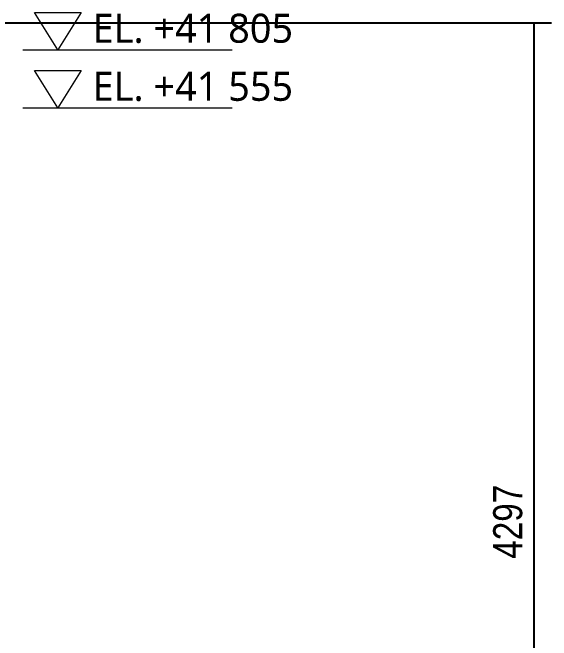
# Model space of a CAD drawing. Header units: millimetres. Extents: x -11795 to 47768, y 22971 to 65021.
# Drawn here: x 21010 to 23330, y 39262 to 41965 of the extents above; entities that cross this region are included whole.
import ezdxf

# ---------------------------------------------------------------- set-up
doc = ezdxf.new("R2010")
doc.units = ezdxf.units.MM
doc.layers.add('DIMENSIONS', color=3, linetype='Continuous', lineweight=18)
doc.layers.add('LEVELS', color=1, linetype='Continuous', lineweight=18)
doc.styles.add('OpenSans', font='OpenSans-Regular.ttf')
doc.styles.add('OpenSansCondensed-Light', font='OpenSansCondensed-Light.ttf')
doc.dimstyles.new('DIM_1_50', dxfattribs={"dimscale": 50, "dimtxt": 2.5, "dimasz": 2.5, "dimexe": 1.5, "dimexo": 1.5, "dimgap": 1, "dimtad": 1, "dimdec": 0, "dimzin": 12, "dimdsep": 46, "dimtxsty": 'OpenSansCondensed-Light', "dimtsz": 0.00125, "dimcen": 2.5, "dimclrd": 3, "dimclre": 3, "dimclrt": 3, "dimazin": 3, "dimtfac": 0.5, "dimtmove": 2, "dimatfit": 3})

msp = doc.modelspace()

# ---------------------------------------------------------------- linework, layer by layer
at = {"layer": 'LEVELS'}
for p, q in [((21054.9, 41805), (21954.9, 41805)), ((21054.9, 41555), (21954.9, 41555))]:
    msp.add_line(p, q, dxfattribs=at)
for points in [[(21204.9, 41805), (21104.9, 41965), (21304.9, 41965)], [(21204.9, 41555), (21104.9, 41715), (21304.9, 41715)]]:
    msp.add_lwpolyline(points, close=True, dxfattribs=at)

# ---------------------------------------------------------------- texts
at = {"layer": 'LEVELS', "style": 'OpenSans'}
for s, p in [('EL. +41 805', (21354.9, 41835)), ('EL. +41 555', (21354.9, 41585))]:
    msp.add_text(s, height=125, dxfattribs=at).set_placement(p)

# ---------------------------------------------------------------- dimensions: what is measured, and where the dimension line sits
at = {"layer": 'DIMENSIONS'}
msp.add_linear_dim(base=(23254.9, 37624.5), p1=(20854.9, 37624.5), p2=(20854.9, 41921.4), angle=90, dimstyle='DIM_1_50', dxfattribs=at).render()

doc.saveas('drawing.dxf')
